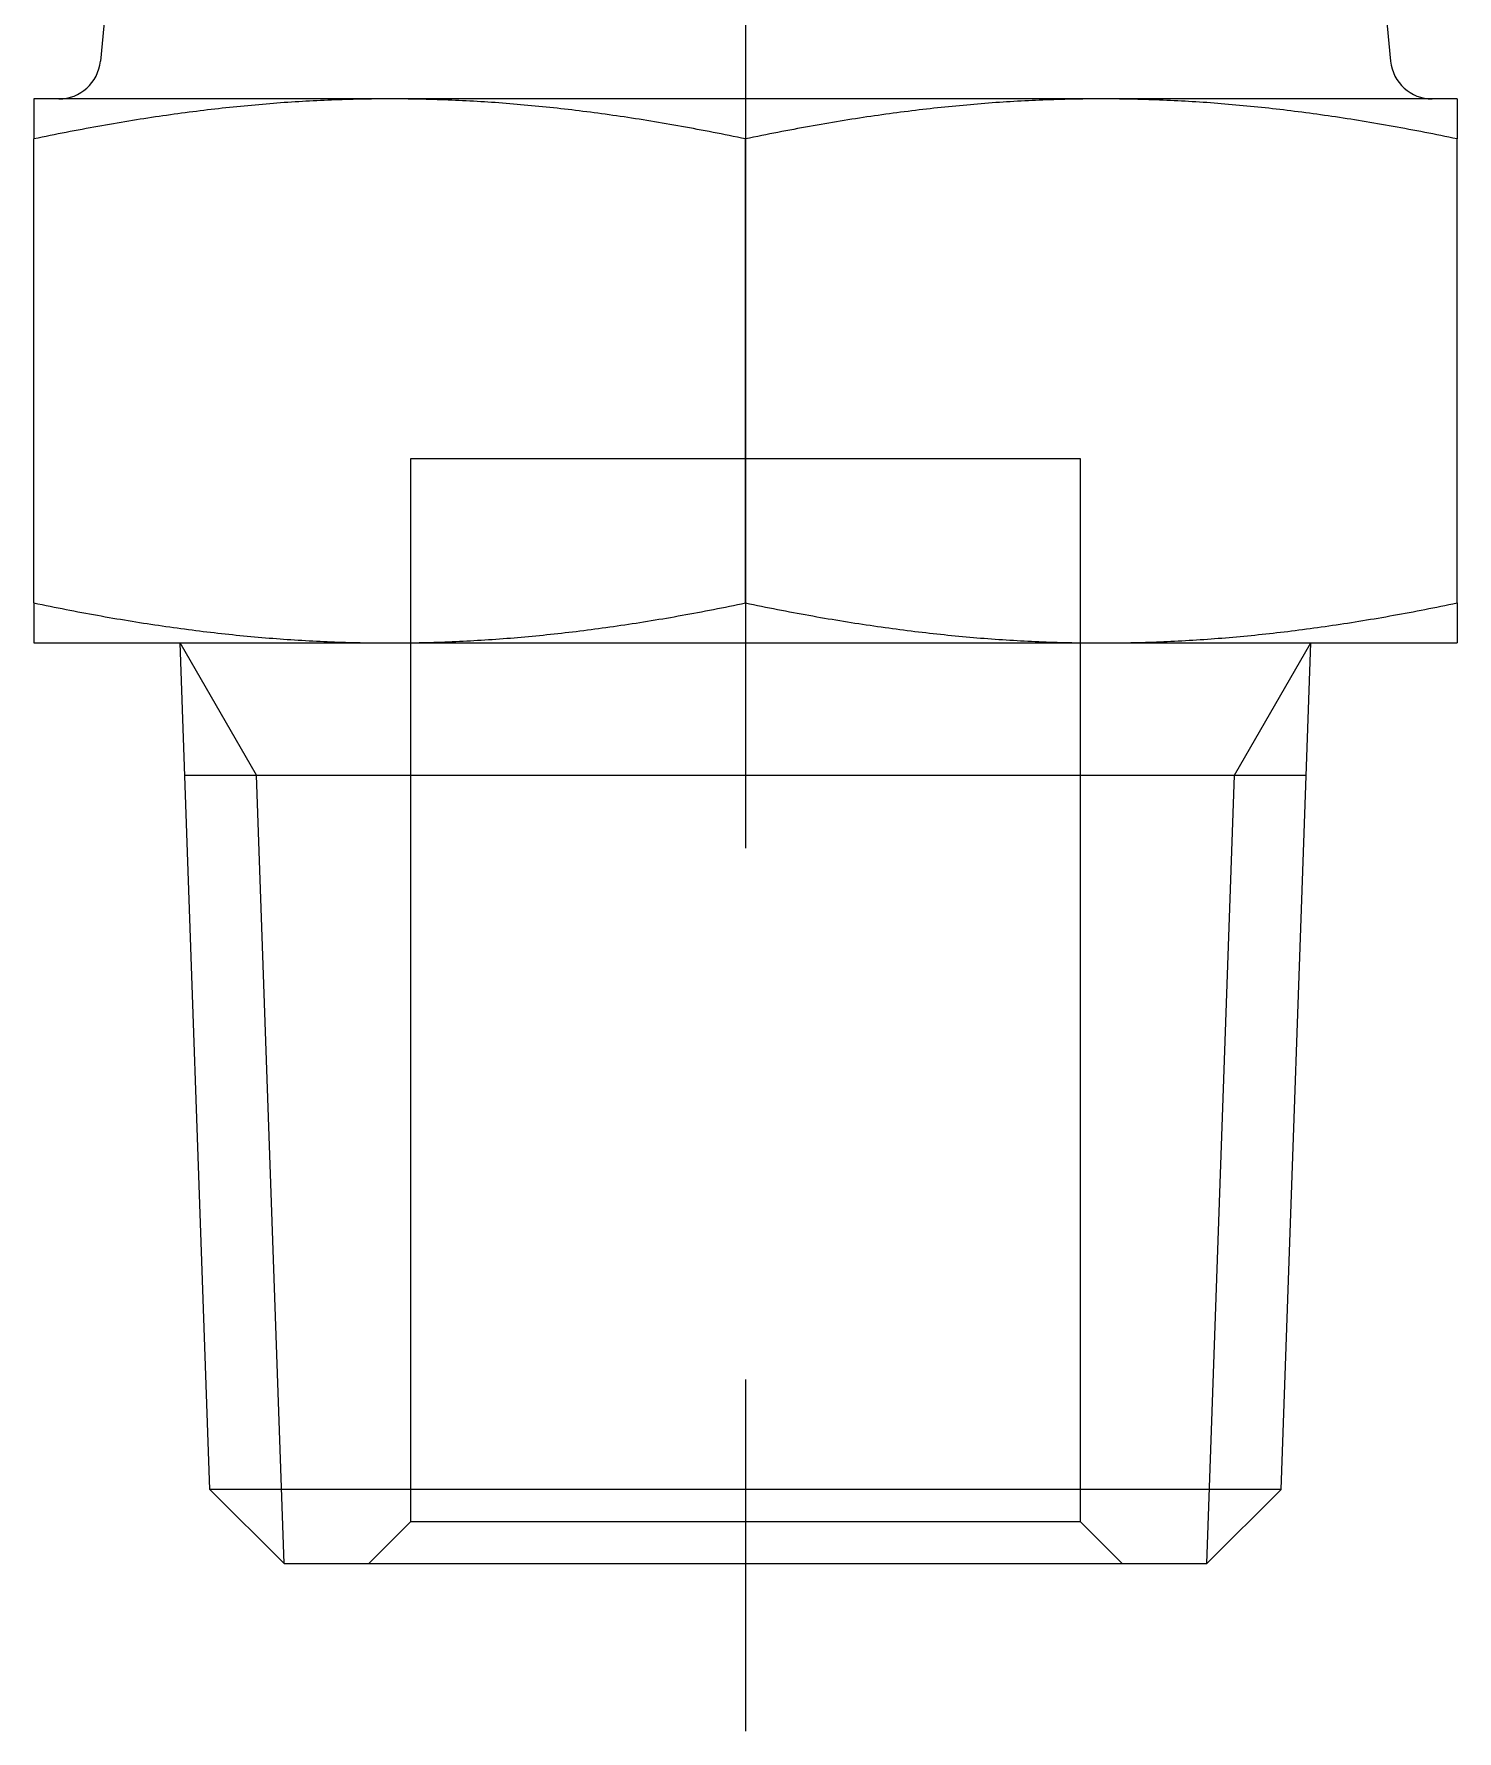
# Model space of a CAD drawing. Extents: x -10.3 to 87.6, y -18.9 to 40.3.
# Drawn here: x 65.83 to 82.83, y -2 to 18.28 of the extents above; entities that cross this region are included whole.
import ezdxf

# ---------------------------------------------------------------- set-up
doc = ezdxf.new("R2010")
doc.units = 0
doc.linetypes.add('CENTER', pattern=[50.8, 31.75, -6.35, 6.35, -6.35])
doc.linetypes.add('DASHED', pattern=[19.05, 12.7, -6.35])
doc.layers.get('0').update_dxf_attribs({"linetype": 'CONTINUOUS'})
doc.layers.add('CENTER', color=1, linetype='CENTER')

msp = doc.modelspace()

# ---------------------------------------------------------------- linework, layer by layer
at = {"color": 7, "linetype": 'CONTINUOUS'}
for p, q in [((66.82802, 20.1), (66.6215, 17.95214)), ((81.82802, 20.1), (82.03455, 17.95214)), ((82.82802, 17.5), (65.82802, 17.5)), ((65.82802, 17.5), (65.82802, 17.0214)), ((82.82802, 17.5), (82.82802, 17.0214)), ((65.82802, 11.4786), (65.82802, 17.0214)), ((74.32802, 11.4786), (74.32802, 17.0214)), ((82.82802, 11.4786), (82.82802, 17.0214)), ((65.82802, 11.4786), (65.82802, 11)), ((82.82802, 11.4786), (82.82802, 11)), ((65.82802, 11), (82.82802, 11)), ((67.92842, 0.88697), (67.57527, 11)), ((80.72762, 0.88697), (81.08078, 11)), ((67.63038, 9.42191), (81.02567, 9.42191)), ((80.72762, 0.88697), (67.92842, 0.88697)), ((68.8154, 0), (67.92842, 0.88697)), ((79.84065, 0), (80.72762, 0.88697)), ((68.8154, 0), (79.84065, 0))]:
    msp.add_line(p, q, dxfattribs=at)
at = {"color": 3, "linetype": 'DASHED'}
for p, q in [((70.32802, 13.2), (70.32802, 0.5)), ((78.32802, 13.2), (70.32802, 13.2)), ((78.32802, 0.5), (78.32802, 13.2)), ((70.32802, 0.5), (69.82802, 0)), ((78.32802, 0.5), (70.32802, 0.5)), ((78.82802, 0), (78.32802, 0.5))]:
    msp.add_line(p, q, dxfattribs=at)
at = {"color": 3, "linetype": 'CONTINUOUS'}
for p, q in [((68.48638, 9.42191), (67.57527, 11)), ((80.16967, 9.42191), (81.08078, 11)), ((68.8154, 0), (68.48638, 9.42191)), ((79.84065, 0), (80.16967, 9.42191))]:
    msp.add_line(p, q, dxfattribs=at)
at = {"color": 7}
for points in [[(70.078, 17.5, 0), (70.0342, 17.4999, 0), (69.9903, 17.4998, 0), (69.9466, 17.4995, 0), (69.9028, 17.4991, 0), (69.8592, 17.4986, 0), (69.8155, 17.498, 0), (69.7719, 17.4973, 0), (69.7283, 17.4965, 0), (69.6848, 17.4956, 0), (69.6413, 17.4946, 0), (69.5978, 17.4934, 0), (69.5544, 17.4922, 0), (69.511, 17.4908, 0), (69.4676, 17.4894, 0), (69.4242, 17.4878, 0), (69.3808, 17.4862, 0), (69.3375, 17.4844, 0), (69.2942, 17.4825, 0), (69.2508, 17.4805, 0), (69.2075, 17.4784, 0), (69.1642, 17.4763, 0), (69.1209, 17.474, 0), (69.0776, 17.4716, 0), (69.0343, 17.4691, 0), (68.991, 17.4665, 0), (68.9477, 17.4637, 0), (68.9044, 17.4609, 0), (68.8611, 17.458, 0), (68.8178, 17.455, 0), (68.7744, 17.4519, 0), (68.7311, 17.4486, 0), (68.6877, 17.4453, 0), (68.6443, 17.4419, 0), (68.6009, 17.4383, 0), (68.5575, 17.4347, 0), (68.514, 17.4309, 0), (68.4705, 17.4271, 0), (68.427, 17.4231, 0), (68.3834, 17.4191, 0), (68.3399, 17.4149, 0), (68.2962, 17.4107, 0), (68.2526, 17.4063, 0), (68.2089, 17.4018, 0), (68.1651, 17.3973, 0), (68.1214, 17.3926, 0), (68.0775, 17.3878, 0), (68.0336, 17.3829, 0), (67.9897, 17.3779, 0), (67.9457, 17.3728, 0), (67.9017, 17.3676, 0), (67.8576, 17.3623, 0), (67.8135, 17.3569, 0), (67.7692, 17.3514, 0), (67.725, 17.3458, 0), (67.6806, 17.3401, 0), (67.6362, 17.3342, 0), (67.5917, 17.3283, 0), (67.5472, 17.3223, 0), (67.5025, 17.3161, 0), (67.4578, 17.3099, 0), (67.4131, 17.3035, 0), (67.3682, 17.297, 0), (67.3233, 17.2905, 0), (67.2782, 17.2838, 0), (67.2331, 17.277, 0), (67.1879, 17.2701, 0), (67.1426, 17.2631, 0), (67.0972, 17.256, 0), (67.0517, 17.2488, 0), (67.0062, 17.2414, 0), (66.9605, 17.234, 0), (66.9147, 17.2264, 0), (66.8688, 17.2188, 0), (66.8228, 17.211, 0), (66.7767, 17.2031, 0), (66.7305, 17.1951, 0), (66.6842, 17.187, 0), (66.6377, 17.1788, 0), (66.5911, 17.1705, 0), (66.5445, 17.162, 0), (66.4976, 17.1535, 0), (66.4507, 17.1448, 0), (66.4036, 17.136, 0), (66.3564, 17.1271, 0), (66.3091, 17.1181, 0), (66.2617, 17.1089, 0), (66.2141, 17.0997, 0), (66.1663, 17.0903, 0), (66.1184, 17.0808, 0), (66.0704, 17.0712, 0), (66.0222, 17.0615, 0), (65.9739, 17.0517, 0), (65.9254, 17.0417, 0), (65.8768, 17.0316, 0), (65.828, 17.0214, 0)], [(74.328, 17.0214, 0), (74.2792, 17.0316, 0), (74.2306, 17.0417, 0), (74.1821, 17.0517, 0), (74.1338, 17.0615, 0), (74.0856, 17.0712, 0), (74.0376, 17.0808, 0), (73.9897, 17.0903, 0), (73.942, 17.0997, 0), (73.8944, 17.1089, 0), (73.8469, 17.1181, 0), (73.7996, 17.1271, 0), (73.7524, 17.136, 0), (73.7053, 17.1448, 0), (73.6584, 17.1535, 0), (73.6116, 17.162, 0), (73.5649, 17.1705, 0), (73.5183, 17.1788, 0), (73.4719, 17.187, 0), (73.4256, 17.1951, 0), (73.3793, 17.2031, 0), (73.3332, 17.211, 0), (73.2872, 17.2188, 0), (73.2414, 17.2264, 0), (73.1956, 17.234, 0), (73.1499, 17.2414, 0), (73.1043, 17.2488, 0), (73.0588, 17.256, 0), (73.0134, 17.2631, 0), (72.9681, 17.2701, 0), (72.9229, 17.277, 0), (72.8778, 17.2838, 0), (72.8328, 17.2905, 0), (72.7878, 17.297, 0), (72.743, 17.3035, 0), (72.6982, 17.3099, 0), (72.6535, 17.3161, 0), (72.6089, 17.3223, 0), (72.5643, 17.3283, 0), (72.5198, 17.3342, 0), (72.4754, 17.3401, 0), (72.4311, 17.3458, 0), (72.3868, 17.3514, 0), (72.3426, 17.3569, 0), (72.2984, 17.3623, 0), (72.2544, 17.3676, 0), (72.2103, 17.3728, 0), (72.1663, 17.3779, 0), (72.1224, 17.3829, 0), (72.0785, 17.3878, 0), (72.0347, 17.3926, 0), (71.9909, 17.3973, 0), (71.9472, 17.4018, 0), (71.9035, 17.4063, 0), (71.8598, 17.4107, 0), (71.8162, 17.4149, 0), (71.7726, 17.4191, 0), (71.7291, 17.4231, 0), (71.6855, 17.4271, 0), (71.6421, 17.4309, 0), (71.5986, 17.4347, 0), (71.5552, 17.4383, 0), (71.5117, 17.4419, 0), (71.4684, 17.4453, 0), (71.425, 17.4486, 0), (71.3816, 17.4519, 0), (71.3383, 17.455, 0), (71.295, 17.458, 0), (71.2516, 17.4609, 0), (71.2083, 17.4637, 0), (71.165, 17.4665, 0), (71.1217, 17.4691, 0), (71.0784, 17.4716, 0), (71.0351, 17.474, 0), (70.9918, 17.4763, 0), (70.9485, 17.4784, 0), (70.9052, 17.4805, 0), (70.8619, 17.4825, 0), (70.8186, 17.4844, 0), (70.7752, 17.4862, 0), (70.7319, 17.4878, 0), (70.6885, 17.4894, 0), (70.6451, 17.4908, 0), (70.6017, 17.4922, 0), (70.5582, 17.4934, 0), (70.5147, 17.4946, 0), (70.4712, 17.4956, 0), (70.4277, 17.4965, 0), (70.3841, 17.4973, 0), (70.3405, 17.498, 0), (70.2969, 17.4986, 0), (70.2532, 17.4991, 0), (70.2095, 17.4995, 0), (70.1657, 17.4998, 0), (70.1219, 17.4999, 0), (70.078, 17.5, 0)], [(78.578, 17.5, 0), (78.5342, 17.4999, 0), (78.4903, 17.4998, 0), (78.4466, 17.4995, 0), (78.4028, 17.4991, 0), (78.3592, 17.4986, 0), (78.3155, 17.498, 0), (78.2719, 17.4973, 0), (78.2283, 17.4965, 0), (78.1848, 17.4956, 0), (78.1413, 17.4946, 0), (78.0978, 17.4934, 0), (78.0544, 17.4922, 0), (78.011, 17.4908, 0), (77.9676, 17.4894, 0), (77.9242, 17.4878, 0), (77.8808, 17.4862, 0), (77.8375, 17.4844, 0), (77.7942, 17.4825, 0), (77.7508, 17.4805, 0), (77.7075, 17.4784, 0), (77.6642, 17.4763, 0), (77.6209, 17.474, 0), (77.5776, 17.4716, 0), (77.5343, 17.4691, 0), (77.491, 17.4665, 0), (77.4477, 17.4637, 0), (77.4044, 17.4609, 0), (77.3611, 17.458, 0), (77.3178, 17.455, 0), (77.2744, 17.4519, 0), (77.2311, 17.4486, 0), (77.1877, 17.4453, 0), (77.1443, 17.4419, 0), (77.1009, 17.4383, 0), (77.0575, 17.4347, 0), (77.014, 17.4309, 0), (76.9705, 17.4271, 0), (76.927, 17.4231, 0), (76.8834, 17.4191, 0), (76.8399, 17.4149, 0), (76.7962, 17.4107, 0), (76.7526, 17.4063, 0), (76.7089, 17.4018, 0), (76.6651, 17.3973, 0), (76.6214, 17.3926, 0), (76.5775, 17.3878, 0), (76.5336, 17.3829, 0), (76.4897, 17.3779, 0), (76.4457, 17.3728, 0), (76.4017, 17.3676, 0), (76.3576, 17.3623, 0), (76.3135, 17.3569, 0), (76.2692, 17.3514, 0), (76.225, 17.3458, 0), (76.1806, 17.3401, 0), (76.1362, 17.3342, 0), (76.0917, 17.3283, 0), (76.0472, 17.3223, 0), (76.0025, 17.3161, 0), (75.9578, 17.3099, 0), (75.9131, 17.3035, 0), (75.8682, 17.297, 0), (75.8233, 17.2905, 0), (75.7782, 17.2838, 0), (75.7331, 17.277, 0), (75.6879, 17.2701, 0), (75.6426, 17.2631, 0), (75.5972, 17.256, 0), (75.5517, 17.2488, 0), (75.5062, 17.2414, 0), (75.4605, 17.234, 0), (75.4147, 17.2264, 0), (75.3688, 17.2188, 0), (75.3228, 17.211, 0), (75.2767, 17.2031, 0), (75.2305, 17.1951, 0), (75.1842, 17.187, 0), (75.1377, 17.1788, 0), (75.0911, 17.1705, 0), (75.0445, 17.162, 0), (74.9976, 17.1535, 0), (74.9507, 17.1448, 0), (74.9036, 17.136, 0), (74.8564, 17.1271, 0), (74.8091, 17.1181, 0), (74.7617, 17.1089, 0), (74.7141, 17.0997, 0), (74.6663, 17.0903, 0), (74.6184, 17.0808, 0), (74.5704, 17.0712, 0), (74.5222, 17.0615, 0), (74.4739, 17.0517, 0), (74.4254, 17.0417, 0), (74.3768, 17.0316, 0), (74.328, 17.0214, 0)], [(82.828, 17.0214, 0), (82.7792, 17.0316, 0), (82.7306, 17.0417, 0), (82.6821, 17.0517, 0), (82.6338, 17.0615, 0), (82.5856, 17.0712, 0), (82.5376, 17.0808, 0), (82.4897, 17.0903, 0), (82.442, 17.0997, 0), (82.3944, 17.1089, 0), (82.3469, 17.1181, 0), (82.2996, 17.1271, 0), (82.2524, 17.136, 0), (82.2053, 17.1448, 0), (82.1584, 17.1535, 0), (82.1116, 17.162, 0), (82.0649, 17.1705, 0), (82.0183, 17.1788, 0), (81.9719, 17.187, 0), (81.9256, 17.1951, 0), (81.8793, 17.2031, 0), (81.8332, 17.211, 0), (81.7872, 17.2188, 0), (81.7414, 17.2264, 0), (81.6956, 17.234, 0), (81.6499, 17.2414, 0), (81.6043, 17.2488, 0), (81.5588, 17.256, 0), (81.5134, 17.2631, 0), (81.4681, 17.2701, 0), (81.4229, 17.277, 0), (81.3778, 17.2838, 0), (81.3328, 17.2905, 0), (81.2878, 17.297, 0), (81.243, 17.3035, 0), (81.1982, 17.3099, 0), (81.1535, 17.3161, 0), (81.1089, 17.3223, 0), (81.0643, 17.3283, 0), (81.0198, 17.3342, 0), (80.9754, 17.3401, 0), (80.9311, 17.3458, 0), (80.8868, 17.3514, 0), (80.8426, 17.3569, 0), (80.7984, 17.3623, 0), (80.7544, 17.3676, 0), (80.7103, 17.3728, 0), (80.6663, 17.3779, 0), (80.6224, 17.3829, 0), (80.5785, 17.3878, 0), (80.5347, 17.3926, 0), (80.4909, 17.3973, 0), (80.4472, 17.4018, 0), (80.4035, 17.4063, 0), (80.3598, 17.4107, 0), (80.3162, 17.4149, 0), (80.2726, 17.4191, 0), (80.2291, 17.4231, 0), (80.1855, 17.4271, 0), (80.1421, 17.4309, 0), (80.0986, 17.4347, 0), (80.0552, 17.4383, 0), (80.0117, 17.4419, 0), (79.9684, 17.4453, 0), (79.925, 17.4486, 0), (79.8816, 17.4519, 0), (79.8383, 17.455, 0), (79.795, 17.458, 0), (79.7516, 17.4609, 0), (79.7083, 17.4637, 0), (79.665, 17.4665, 0), (79.6217, 17.4691, 0), (79.5784, 17.4716, 0), (79.5351, 17.474, 0), (79.4918, 17.4763, 0), (79.4485, 17.4784, 0), (79.4052, 17.4805, 0), (79.3619, 17.4825, 0), (79.3186, 17.4844, 0), (79.2752, 17.4862, 0), (79.2319, 17.4878, 0), (79.1885, 17.4894, 0), (79.1451, 17.4908, 0), (79.1017, 17.4922, 0), (79.0582, 17.4934, 0), (79.0147, 17.4946, 0), (78.9712, 17.4956, 0), (78.9277, 17.4965, 0), (78.8841, 17.4973, 0), (78.8405, 17.498, 0), (78.7969, 17.4986, 0), (78.7532, 17.4991, 0), (78.7095, 17.4995, 0), (78.6657, 17.4998, 0), (78.6219, 17.4999, 0), (78.578, 17.5, 0)], [(65.828, 11.4786, 0), (65.8764, 11.4685, 0), (65.9247, 11.4585, 0), (65.9728, 11.4486, 0), (66.0208, 11.4388, 0), (66.0686, 11.4291, 0), (66.1163, 11.4196, 0), (66.1638, 11.4102, 0), (66.2113, 11.4009, 0), (66.2586, 11.3917, 0), (66.3057, 11.3826, 0), (66.3528, 11.3736, 0), (66.3997, 11.3647, 0), (66.4465, 11.356, 0), (66.4932, 11.3474, 0), (66.5397, 11.3388, 0), (66.5862, 11.3304, 0), (66.6325, 11.3221, 0), (66.6787, 11.3139, 0), (66.7249, 11.3059, 0), (66.7709, 11.2979, 0), (66.8168, 11.29, 0), (66.8626, 11.2823, 0), (66.9083, 11.2746, 0), (66.9539, 11.2671, 0), (66.9994, 11.2597, 0), (67.0449, 11.2523, 0), (67.0902, 11.2451, 0), (67.1354, 11.238, 0), (67.1806, 11.231, 0), (67.2257, 11.2241, 0), (67.2707, 11.2173, 0), (67.3156, 11.2107, 0), (67.3605, 11.2041, 0), (67.4052, 11.1976, 0), (67.4499, 11.1913, 0), (67.4945, 11.185, 0), (67.5391, 11.1788, 0), (67.5836, 11.1728, 0), (67.628, 11.1669, 0), (67.6724, 11.161, 0), (67.7167, 11.1553, 0), (67.7609, 11.1496, 0), (67.8051, 11.1441, 0), (67.8492, 11.1387, 0), (67.8933, 11.1334, 0), (67.9374, 11.1282, 0), (67.9813, 11.123, 0), (68.0253, 11.118, 0), (68.0692, 11.1131, 0), (68.113, 11.1083, 0), (68.1568, 11.1036, 0), (68.2006, 11.099, 0), (68.2444, 11.0945, 0), (68.2881, 11.0901, 0), (68.3317, 11.0859, 0), (68.3754, 11.0817, 0), (68.419, 11.0776, 0), (68.4626, 11.0736, 0), (68.5062, 11.0697, 0), (68.5497, 11.066, 0), (68.5933, 11.0623, 0), (68.6368, 11.0587, 0), (68.6803, 11.0553, 0), (68.7238, 11.0519, 0), (68.7673, 11.0487, 0), (68.8107, 11.0455, 0), (68.8542, 11.0425, 0), (68.8977, 11.0395, 0), (68.9411, 11.0367, 0), (68.9846, 11.0339, 0), (69.0281, 11.0313, 0), (69.0716, 11.0288, 0), (69.115, 11.0264, 0), (69.1585, 11.024, 0), (69.202, 11.0218, 0), (69.2455, 11.0197, 0), (69.2891, 11.0177, 0), (69.3326, 11.0158, 0), (69.3762, 11.014, 0), (69.4198, 11.0123, 0), (69.4634, 11.0108, 0), (69.5071, 11.0093, 0), (69.5507, 11.0079, 0), (69.5944, 11.0067, 0), (69.6382, 11.0055, 0), (69.682, 11.0045, 0), (69.7258, 11.0035, 0), (69.7696, 11.0027, 0), (69.8135, 11.002, 0), (69.8575, 11.0014, 0), (69.9015, 11.0009, 0), (69.9455, 11.0005, 0), (69.9896, 11.0002, 0), (70.0338, 11.0001, 0), (70.078, 11, 0)], [(70.078, 11, 0), (70.1222, 11.0001, 0), (70.1664, 11.0002, 0), (70.2105, 11.0005, 0), (70.2546, 11.0009, 0), (70.2986, 11.0014, 0), (70.3425, 11.002, 0), (70.3864, 11.0027, 0), (70.4303, 11.0035, 0), (70.4741, 11.0045, 0), (70.5179, 11.0055, 0), (70.5616, 11.0067, 0), (70.6053, 11.0079, 0), (70.649, 11.0093, 0), (70.6926, 11.0108, 0), (70.7363, 11.0123, 0), (70.7799, 11.014, 0), (70.8234, 11.0158, 0), (70.867, 11.0177, 0), (70.9105, 11.0197, 0), (70.954, 11.0218, 0), (70.9975, 11.024, 0), (71.041, 11.0264, 0), (71.0845, 11.0288, 0), (71.128, 11.0313, 0), (71.1714, 11.0339, 0), (71.2149, 11.0367, 0), (71.2584, 11.0395, 0), (71.3018, 11.0425, 0), (71.3453, 11.0455, 0), (71.3888, 11.0487, 0), (71.4323, 11.0519, 0), (71.4757, 11.0553, 0), (71.5193, 11.0587, 0), (71.5628, 11.0623, 0), (71.6063, 11.066, 0), (71.6499, 11.0697, 0), (71.6934, 11.0736, 0), (71.737, 11.0776, 0), (71.7807, 11.0817, 0), (71.8243, 11.0859, 0), (71.868, 11.0901, 0), (71.9117, 11.0945, 0), (71.9554, 11.099, 0), (71.9992, 11.1036, 0), (72.043, 11.1083, 0), (72.0869, 11.1131, 0), (72.1308, 11.118, 0), (72.1747, 11.123, 0), (72.2187, 11.1282, 0), (72.2627, 11.1334, 0), (72.3068, 11.1387, 0), (72.3509, 11.1441, 0), (72.3951, 11.1496, 0), (72.4394, 11.1553, 0), (72.4837, 11.161, 0), (72.528, 11.1669, 0), (72.5725, 11.1728, 0), (72.617, 11.1788, 0), (72.6615, 11.185, 0), (72.7061, 11.1913, 0), (72.7508, 11.1976, 0), (72.7956, 11.2041, 0), (72.8404, 11.2107, 0), (72.8854, 11.2173, 0), (72.9304, 11.2241, 0), (72.9754, 11.231, 0), (73.0206, 11.238, 0), (73.0659, 11.2451, 0), (73.1112, 11.2523, 0), (73.1566, 11.2597, 0), (73.2021, 11.2671, 0), (73.2478, 11.2746, 0), (73.2935, 11.2823, 0), (73.3393, 11.29, 0), (73.3852, 11.2979, 0), (73.4312, 11.3059, 0), (73.4773, 11.3139, 0), (73.5235, 11.3221, 0), (73.5699, 11.3304, 0), (73.6163, 11.3388, 0), (73.6629, 11.3474, 0), (73.7096, 11.356, 0), (73.7564, 11.3647, 0), (73.8033, 11.3736, 0), (73.8503, 11.3826, 0), (73.8975, 11.3917, 0), (73.9448, 11.4009, 0), (73.9922, 11.4102, 0), (74.0398, 11.4196, 0), (74.0875, 11.4291, 0), (74.1353, 11.4388, 0), (74.1833, 11.4486, 0), (74.2314, 11.4585, 0), (74.2796, 11.4685, 0), (74.328, 11.4786, 0)], [(74.328, 11.4786, 0), (74.3764, 11.4685, 0), (74.4247, 11.4585, 0), (74.4728, 11.4486, 0), (74.5208, 11.4388, 0), (74.5686, 11.4291, 0), (74.6163, 11.4196, 0), (74.6638, 11.4102, 0), (74.7113, 11.4009, 0), (74.7586, 11.3917, 0), (74.8057, 11.3826, 0), (74.8528, 11.3736, 0), (74.8997, 11.3647, 0), (74.9465, 11.356, 0), (74.9932, 11.3474, 0), (75.0397, 11.3388, 0), (75.0862, 11.3304, 0), (75.1325, 11.3221, 0), (75.1787, 11.3139, 0), (75.2249, 11.3059, 0), (75.2709, 11.2979, 0), (75.3168, 11.29, 0), (75.3626, 11.2823, 0), (75.4083, 11.2746, 0), (75.4539, 11.2671, 0), (75.4994, 11.2597, 0), (75.5449, 11.2523, 0), (75.5902, 11.2451, 0), (75.6354, 11.238, 0), (75.6806, 11.231, 0), (75.7257, 11.2241, 0), (75.7707, 11.2173, 0), (75.8156, 11.2107, 0), (75.8605, 11.2041, 0), (75.9052, 11.1976, 0), (75.9499, 11.1913, 0), (75.9945, 11.185, 0), (76.0391, 11.1788, 0), (76.0836, 11.1728, 0), (76.128, 11.1669, 0), (76.1724, 11.161, 0), (76.2167, 11.1553, 0), (76.2609, 11.1496, 0), (76.3051, 11.1441, 0), (76.3492, 11.1387, 0), (76.3933, 11.1334, 0), (76.4374, 11.1282, 0), (76.4813, 11.123, 0), (76.5253, 11.118, 0), (76.5692, 11.1131, 0), (76.613, 11.1083, 0), (76.6568, 11.1036, 0), (76.7006, 11.099, 0), (76.7444, 11.0945, 0), (76.7881, 11.0901, 0), (76.8317, 11.0859, 0), (76.8754, 11.0817, 0), (76.919, 11.0776, 0), (76.9626, 11.0736, 0), (77.0062, 11.0697, 0), (77.0497, 11.066, 0), (77.0933, 11.0623, 0), (77.1368, 11.0587, 0), (77.1803, 11.0553, 0), (77.2238, 11.0519, 0), (77.2673, 11.0487, 0), (77.3107, 11.0455, 0), (77.3542, 11.0425, 0), (77.3977, 11.0395, 0), (77.4411, 11.0367, 0), (77.4846, 11.0339, 0), (77.5281, 11.0313, 0), (77.5716, 11.0288, 0), (77.615, 11.0264, 0), (77.6585, 11.024, 0), (77.702, 11.0218, 0), (77.7455, 11.0197, 0), (77.7891, 11.0177, 0), (77.8326, 11.0158, 0), (77.8762, 11.014, 0), (77.9198, 11.0123, 0), (77.9634, 11.0108, 0), (78.0071, 11.0093, 0), (78.0507, 11.0079, 0), (78.0944, 11.0067, 0), (78.1382, 11.0055, 0), (78.182, 11.0045, 0), (78.2258, 11.0035, 0), (78.2696, 11.0027, 0), (78.3135, 11.002, 0), (78.3575, 11.0014, 0), (78.4015, 11.0009, 0), (78.4455, 11.0005, 0), (78.4896, 11.0002, 0), (78.5338, 11.0001, 0), (78.578, 11, 0)], [(78.578, 11, 0), (78.6222, 11.0001, 0), (78.6664, 11.0002, 0), (78.7105, 11.0005, 0), (78.7546, 11.0009, 0), (78.7986, 11.0014, 0), (78.8425, 11.002, 0), (78.8864, 11.0027, 0), (78.9303, 11.0035, 0), (78.9741, 11.0045, 0), (79.0179, 11.0055, 0), (79.0616, 11.0067, 0), (79.1053, 11.0079, 0), (79.149, 11.0093, 0), (79.1926, 11.0108, 0), (79.2363, 11.0123, 0), (79.2799, 11.014, 0), (79.3234, 11.0158, 0), (79.367, 11.0177, 0), (79.4105, 11.0197, 0), (79.454, 11.0218, 0), (79.4975, 11.024, 0), (79.541, 11.0264, 0), (79.5845, 11.0288, 0), (79.628, 11.0313, 0), (79.6714, 11.0339, 0), (79.7149, 11.0367, 0), (79.7584, 11.0395, 0), (79.8018, 11.0425, 0), (79.8453, 11.0455, 0), (79.8888, 11.0487, 0), (79.9323, 11.0519, 0), (79.9757, 11.0553, 0), (80.0193, 11.0587, 0), (80.0628, 11.0623, 0), (80.1063, 11.066, 0), (80.1499, 11.0697, 0), (80.1934, 11.0736, 0), (80.237, 11.0776, 0), (80.2807, 11.0817, 0), (80.3243, 11.0859, 0), (80.368, 11.0901, 0), (80.4117, 11.0945, 0), (80.4554, 11.099, 0), (80.4992, 11.1036, 0), (80.543, 11.1083, 0), (80.5869, 11.1131, 0), (80.6308, 11.118, 0), (80.6747, 11.123, 0), (80.7187, 11.1282, 0), (80.7627, 11.1334, 0), (80.8068, 11.1387, 0), (80.8509, 11.1441, 0), (80.8951, 11.1496, 0), (80.9394, 11.1553, 0), (80.9837, 11.161, 0), (81.028, 11.1669, 0), (81.0725, 11.1728, 0), (81.117, 11.1788, 0), (81.1615, 11.185, 0), (81.2061, 11.1913, 0), (81.2508, 11.1976, 0), (81.2956, 11.2041, 0), (81.3404, 11.2107, 0), (81.3854, 11.2173, 0), (81.4304, 11.2241, 0), (81.4754, 11.231, 0), (81.5206, 11.238, 0), (81.5659, 11.2451, 0), (81.6112, 11.2523, 0), (81.6566, 11.2597, 0), (81.7021, 11.2671, 0), (81.7478, 11.2746, 0), (81.7935, 11.2823, 0), (81.8393, 11.29, 0), (81.8852, 11.2979, 0), (81.9312, 11.3059, 0), (81.9773, 11.3139, 0), (82.0235, 11.3221, 0), (82.0699, 11.3304, 0), (82.1163, 11.3388, 0), (82.1629, 11.3474, 0), (82.2096, 11.356, 0), (82.2564, 11.3647, 0), (82.3033, 11.3736, 0), (82.3503, 11.3826, 0), (82.3975, 11.3917, 0), (82.4448, 11.4009, 0), (82.4922, 11.4102, 0), (82.5398, 11.4196, 0), (82.5875, 11.4291, 0), (82.6353, 11.4388, 0), (82.6833, 11.4486, 0), (82.7314, 11.4585, 0), (82.7796, 11.4685, 0), (82.828, 11.4786, 0)]]:
    msp.add_polyline3d(points, dxfattribs=at)
at = {"color": 7, "linetype": 'CONTINUOUS'}
for centre, start, end in [((66.12379, 18), 270, 354.507675), ((82.53225, 18), 185.492325, 270)]:
    msp.add_arc(centre, 0.5, start, end, dxfattribs=at)
at = {"layer": 'CENTER', "color": 1, "linetype": 'CENTER'}
msp.add_line((74.32802, 40.3), (74.32802, -2), dxfattribs=at)

doc.saveas('drawing.dxf')
